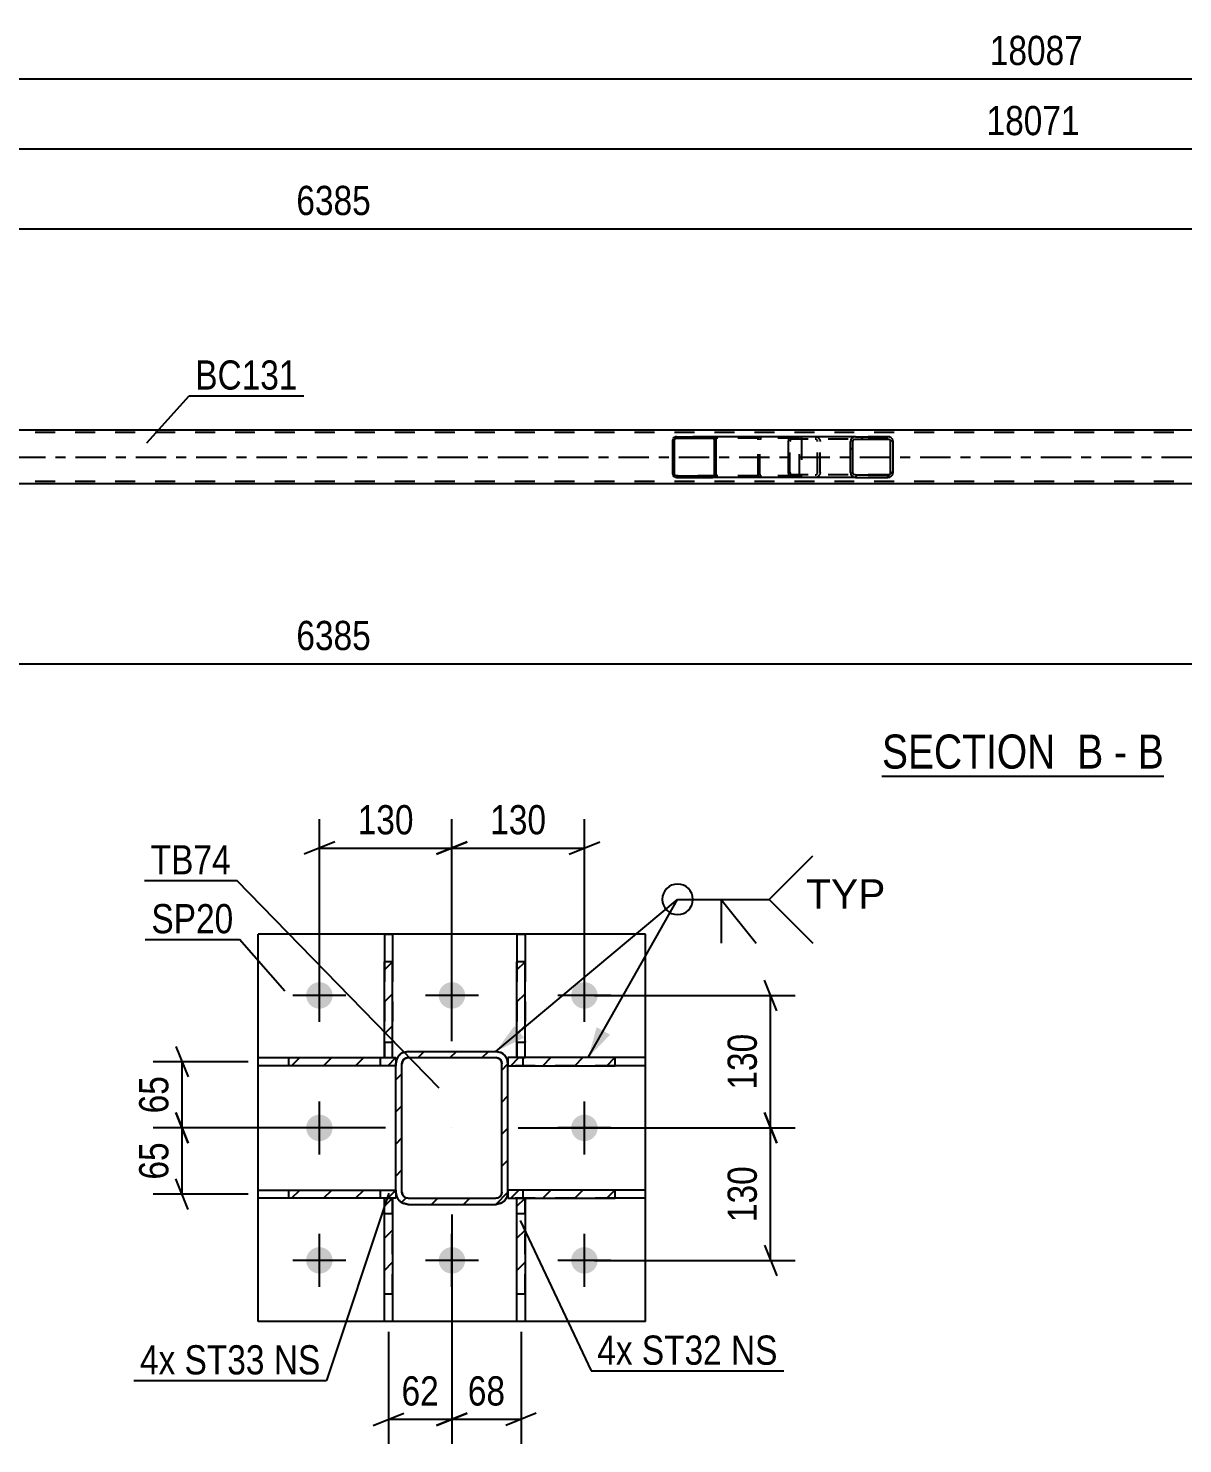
# Model space of a CAD drawing. Header units: millimetres. Extents: x 0 to 841, y 0 to 594.
# Drawn here: x 337 to 450.2, y 144.3 to 283.2 of the extents above; entities that cross this region are included whole.
import ezdxf

# ---------------------------------------------------------------- set-up
doc = ezdxf.new("R2010")
doc.units = ezdxf.units.MM
doc.linetypes.add('DXK_LINE_DOT2', pattern=[3.9198, 1.9599, -1.9599])
doc.linetypes.add('DXK_LINE_DOT3', pattern=[5.9187, 2.979, -0.9799, 0.9799, -0.9799])
doc.styles.add('Arial', font='ARIAL.TTF', dxfattribs={"height": 0.2})
doc.styles.add('Arial Narrow', font='ARIALN.TTF', dxfattribs={"height": 0.2})

# ---------------------------------------------------------------- blocks, each defined once
blk = doc.blocks.new('Unknown-814735583-12 - 2738')
at = {"color": 6, "linetype": 'Continuous'}
blk.add_line((420.7, 209.76), (448.35, 209.76), dxfattribs=at)
at = {"color": 0, "linetype": 'Continuous'}
for points in [[(438.81, 210.51), (438.81, 214.01), (420.7, 214.01), (420.7, 210.51)], [(442.42, 210.51), (442.42, 214.01), (439.86, 214.01), (439.86, 210.51)], [(444.74, 210.51), (444.74, 214.01), (443.47, 214.01), (443.47, 210.51)], [(448.35, 210.51), (448.35, 214.01), (445.79, 214.01), (445.79, 210.51)]]:
    blk.add_wipeout(points, dxfattribs=at)
at = {"color": 7, "linetype": 'Continuous', "style": 'Arial Narrow'}
for s, p in [('SECTION ', (420.7, 210.51)), ('B', (439.86, 210.51)), ('B', (445.79, 210.51)), ('-', (443.47, 210.51))]:
    blk.add_text(s, height=3.34, dxfattribs=at).set_placement(p)
blk = doc.blocks.new('Part-814735583-2828 - 2738')
at = {"linetype": 'Continuous'}
h = blk.add_hatch(dxfattribs=at)
h.set_pattern_fill('', scale=0.7, style=0, pattern_type=0)
h.set_pattern_definition([(45, (404.4181, 242.885), (-1.57154, 1.57154), [])])
h.paths.add_polyline_path([(404.44, 242.76), (404.42, 242.88), (404.34, 242.99), (404.23, 243.06), (404.1, 243.08), (400.53, 243.08), (400.4, 243.06), (400.29, 242.99), (400.21, 242.88), (400.19, 242.76), (400.19, 239.4), (400.21, 239.28), (400.29, 239.18), (400.4, 239.11), (400.53, 239.08), (404.1, 239.08), (404.23, 239.11), (404.34, 239.18), (404.42, 239.28), (404.44, 239.4)])
h.paths.add_polyline_path([(404.26, 239.34), (404.22, 239.29), (404.17, 239.25), (404.1, 239.24), (400.53, 239.24), (400.46, 239.25), (400.41, 239.29), (400.37, 239.34), (400.36, 239.4), (400.36, 242.76), (400.37, 242.82), (400.41, 242.88), (400.46, 242.91), (400.53, 242.92), (404.1, 242.92), (404.17, 242.91), (404.22, 242.88), (404.26, 242.82), (404.27, 242.76), (404.27, 239.4)])
at = {"color": 2, "linetype": 'Continuous'}
for p, q in [((400.53, 243.08), (400.4, 243.06)), ((400.53, 243.08), (404.1, 243.08)), ((411.8, 243.08), (404.1, 243.08)), ((404.23, 243.06), (404.1, 243.08)), ((400.21, 242.88), (400.19, 242.76)), ((400.19, 239.4), (400.19, 242.76)), ((400.36, 242.76), (400.37, 242.82)), ((400.36, 239.4), (400.36, 242.76)), ((400.37, 242.82), (400.41, 242.88)), ((400.41, 242.88), (400.46, 242.91)), ((400.46, 242.91), (400.53, 242.92)), ((400.53, 242.92), (404.1, 242.92)), ((404.1, 242.92), (404.17, 242.91)), ((404.17, 242.91), (404.22, 242.88)), ((404.22, 242.88), (404.26, 242.82)), ((404.26, 242.82), (404.27, 242.76)), ((404.27, 239.4), (404.27, 242.76)), ((404.44, 242.76), (404.42, 242.88)), ((404.44, 239.4), (404.44, 242.76)), ((400.19, 239.4), (400.21, 239.28)), ((400.37, 239.34), (400.36, 239.4)), ((400.41, 239.29), (400.37, 239.34)), ((400.4, 239.11), (400.53, 239.08)), ((400.46, 239.25), (400.41, 239.29)), ((400.53, 239.24), (400.46, 239.25)), ((400.53, 239.24), (404.1, 239.24)), ((400.53, 239.08), (404.1, 239.08)), ((404.17, 239.25), (404.1, 239.24)), ((404.1, 239.08), (404.23, 239.11)), ((411.8, 239.08), (404.1, 239.08)), ((404.22, 239.29), (404.17, 239.25)), ((404.26, 239.34), (404.22, 239.29)), ((404.27, 239.4), (404.26, 239.34)), ((404.42, 239.28), (404.44, 239.4))]:
    blk.add_line(p, q, dxfattribs=at)
at = {"color": 7, "linetype": 'DXK_LINE_DOT2'}
for p, q in [((404.1, 243.08), (400.53, 243.08)), ((408.75, 243.06), (408.88, 243.08)), ((412.45, 243.08), (411.8, 243.08)), ((412.45, 243.08), (412.58, 243.06)), ((412.45, 242.92), (400.53, 242.92)), ((408.54, 242.76), (408.56, 242.88)), ((408.54, 239.4), (408.54, 242.76)), ((408.72, 242.82), (408.71, 242.76)), ((408.71, 239.4), (408.71, 242.76)), ((408.76, 242.88), (408.72, 242.82)), ((408.76, 242.88), (408.77, 242.88)), ((408.77, 242.88), (408.81, 242.91)), ((408.81, 242.91), (408.88, 242.92)), ((412.52, 242.91), (412.45, 242.92)), ((412.57, 242.88), (412.52, 242.91)), ((412.61, 242.82), (412.57, 242.88)), ((412.62, 242.76), (412.61, 242.82)), ((412.62, 239.4), (412.62, 242.76)), ((412.77, 242.88), (412.79, 242.79)), ((412.79, 242.79), (412.79, 242.76)), ((412.79, 242.76), (412.79, 239.4)), ((412.45, 239.24), (400.53, 239.24)), ((404.1, 239.08), (400.53, 239.08)), ((408.56, 239.28), (408.54, 239.4)), ((408.71, 239.4), (408.72, 239.34)), ((408.72, 239.34), (408.76, 239.29)), ((408.88, 239.08), (408.75, 239.11)), ((408.76, 239.29), (408.81, 239.25)), ((408.81, 239.25), (408.88, 239.24)), ((412.45, 239.08), (411.8, 239.08)), ((412.45, 239.24), (412.52, 239.25)), ((412.58, 239.11), (412.45, 239.08)), ((412.52, 239.25), (412.57, 239.29)), ((412.57, 239.29), (412.61, 239.34)), ((412.61, 239.34), (412.62, 239.4)), ((412.79, 239.38), (412.77, 239.28)), ((412.79, 239.4), (412.79, 239.38))]:
    blk.add_line(p, q, dxfattribs=at)
at = {"color": 2, "linetype": 'Continuous'}
for centre, start, end in [((400.51, 242.75), 110.7583, 155.68), ((404.12, 242.75), 24.32, 69.2417), ((400.51, 239.42), 204.32, 249.2417), ((404.12, 239.42), 290.7583, 335.68)]:
    blk.add_arc(centre, 0.331, start, end, dxfattribs=at)
at = {"color": 7, "linetype": 'DXK_LINE_DOT2'}
for centre, start, end in [((408.86, 242.75), 110.7583, 155.68), ((408.86, 239.42), 204.32, 249.2417), ((412.47, 239.42), 290.7583, 335.68)]:
    blk.add_arc(centre, 0.331, start, end, dxfattribs=at)
blk = doc.blocks.new('Part-814735583-2967 - 2738')
at = {"color": 7, "linetype": 'DXK_LINE_DOT2'}
for p, q in [((762.93, 243.48), (98.59, 243.48)), ((762.93, 238.68), (98.59, 238.68))]:
    blk.add_line(p, q, dxfattribs=at)
at = {"color": 2, "linetype": 'Continuous'}
for p, q in [((493.81, 243.72), (244.41, 243.72)), ((493.81, 238.44), (244.41, 238.44))]:
    blk.add_line(p, q, dxfattribs=at)
at = {"color": 7, "linetype": 'DXK_LINE_DOT3'}
blk.add_line((98.92, 241.08), (762.93, 241.08), dxfattribs=at)
blk = doc.blocks.new('Part-814735583-2968 - 2738')
at = {"linetype": 'Continuous'}
h = blk.add_hatch(dxfattribs=at)
h.set_pattern_fill('', scale=0.7, style=0, pattern_type=0)
h.set_pattern_definition([(45, (421.7502, 242.7862), (-1.57154, 1.57154), [])])
h.paths.add_polyline_path([(421.79, 242.6), (421.75, 242.79), (421.64, 242.94), (421.48, 243.05), (421.29, 243.08), (418.1, 243.08), (417.91, 243.05), (417.75, 242.94), (417.64, 242.79), (417.6, 242.6), (417.6, 239.56), (417.64, 239.38), (417.75, 239.22), (417.91, 239.12), (418.1, 239.08), (421.29, 239.08), (421.48, 239.12), (421.64, 239.22), (421.75, 239.38), (421.79, 239.56)])
h.paths.add_polyline_path([(421.52, 239.47), (421.46, 239.39), (421.38, 239.34), (421.29, 239.32), (418.1, 239.32), (418.01, 239.34), (417.92, 239.39), (417.87, 239.47), (417.85, 239.56), (417.85, 242.6), (417.87, 242.69), (417.92, 242.77), (418.01, 242.82), (418.1, 242.84), (421.29, 242.84), (421.38, 242.82), (421.46, 242.77), (421.52, 242.69), (421.54, 242.6), (421.54, 239.56)])
at = {"color": 2, "linetype": 'Continuous'}
for p, q in [((411.7, 243.05), (411.8, 243.08)), ((418.1, 243.08), (411.8, 243.08)), ((418.1, 243.08), (417.91, 243.05)), ((418.1, 243.08), (421.29, 243.08)), ((421.48, 243.05), (421.29, 243.08)), ((411.53, 242.6), (411.55, 242.79)), ((411.53, 239.56), (411.53, 242.6)), ((411.55, 242.79), (411.61, 242.94)), ((411.61, 242.94), (411.7, 243.05)), ((417.64, 242.79), (417.6, 242.6)), ((417.6, 239.56), (417.6, 242.6)), ((417.85, 242.6), (417.87, 242.69)), ((417.85, 239.56), (417.85, 242.6)), ((417.87, 242.69), (417.92, 242.77)), ((417.92, 242.77), (418.01, 242.82)), ((418.01, 242.82), (418.1, 242.84)), ((418.1, 242.84), (421.29, 242.84)), ((421.29, 242.84), (421.38, 242.82)), ((421.38, 242.82), (421.46, 242.77)), ((421.46, 242.77), (421.52, 242.69)), ((421.52, 242.69), (421.54, 242.6)), ((421.54, 239.56), (421.54, 242.6)), ((421.79, 242.6), (421.75, 242.79)), ((421.79, 239.56), (421.79, 242.6)), ((411.55, 239.38), (411.53, 239.56)), ((411.61, 239.22), (411.55, 239.38)), ((411.7, 239.12), (411.61, 239.22)), ((411.8, 239.08), (411.7, 239.12)), ((418.1, 239.08), (411.8, 239.08)), ((417.6, 239.56), (417.64, 239.38)), ((417.87, 239.47), (417.85, 239.56)), ((417.92, 239.39), (417.87, 239.47)), ((417.91, 239.12), (418.1, 239.08)), ((418.01, 239.34), (417.92, 239.39)), ((418.1, 239.32), (418.01, 239.34)), ((418.1, 239.32), (421.29, 239.32)), ((418.1, 239.08), (421.29, 239.08)), ((421.38, 239.34), (421.29, 239.32)), ((421.29, 239.08), (421.48, 239.12)), ((421.46, 239.39), (421.38, 239.34)), ((421.52, 239.47), (421.46, 239.39)), ((421.54, 239.56), (421.52, 239.47)), ((421.75, 239.38), (421.79, 239.56))]:
    blk.add_line(p, q, dxfattribs=at)
at = {"color": 7, "linetype": 'DXK_LINE_DOT2'}
for p, q in [((412.79, 242.84), (412.79, 243.08)), ((414.14, 243.08), (414.33, 243.05)), ((421.29, 243.08), (418.1, 243.08)), ((411.68, 242.69), (411.67, 242.6)), ((411.67, 239.56), (411.67, 242.6)), ((411.71, 242.77), (411.68, 242.69)), ((411.75, 242.82), (411.71, 242.77)), ((411.8, 242.84), (411.75, 242.82)), ((421.29, 242.84), (411.8, 242.84)), ((414.23, 242.82), (414.14, 242.84)), ((414.31, 242.77), (414.23, 242.82)), ((414.37, 242.69), (414.31, 242.77)), ((414.39, 242.6), (414.37, 242.69)), ((414.39, 239.56), (414.39, 242.6)), ((414.6, 242.79), (414.64, 242.6)), ((414.64, 239.56), (414.64, 242.6)), ((411.67, 239.56), (411.68, 239.47)), ((411.68, 239.47), (411.71, 239.39)), ((411.71, 239.39), (411.75, 239.34)), ((411.75, 239.34), (411.8, 239.32)), ((421.29, 239.32), (411.8, 239.32)), ((412.79, 239.08), (412.79, 239.32)), ((414.14, 239.32), (414.23, 239.34)), ((414.33, 239.12), (414.14, 239.08)), ((414.23, 239.34), (414.31, 239.39)), ((414.31, 239.39), (414.37, 239.47)), ((414.37, 239.47), (414.39, 239.56)), ((414.64, 239.56), (414.6, 239.38)), ((421.29, 239.08), (418.1, 239.08))]:
    blk.add_line(p, q, dxfattribs=at)
for centre, start, end in [((414.15, 242.59), 23.8494, 68.8059), ((414.15, 239.58), 291.1941, 336.1506)]:
    blk.add_arc(centre, 0.492, start, end, dxfattribs=at)
at = {"color": 2, "linetype": 'Continuous'}
for centre, start, end in [((418.09, 242.59), 111.1941, 156.1506), ((421.3, 242.59), 23.8494, 68.8059), ((418.09, 239.58), 203.8494, 248.8059), ((421.3, 239.58), 291.1941, 336.1506)]:
    blk.add_arc(centre, 0.492, start, end, dxfattribs=at)
blk = doc.blocks.new('Part-814735583-6031 - 6020')
at = {"linetype": 'Continuous'}
h = blk.add_hatch(dxfattribs=at)
h.set_pattern_fill('', scale=0.7, style=0, pattern_type=0)
h.set_pattern_definition([(45, (373.0095, 169.1524), (-1.57154, 1.57154), [])])
h.paths.add_polyline_path([(373.01, 168.35), (373.01, 169.15), (362.51, 169.15), (362.51, 168.35)])
at = {"color": 2, "linetype": 'Continuous'}
for p, q in [((359.51, 168.35), (359.51, 169.15)), ((359.51, 169.15), (362.51, 169.15)), ((362.51, 168.35), (359.51, 168.35)), ((362.51, 169.15), (373.01, 169.15)), ((362.51, 168.35), (362.51, 169.15)), ((373.01, 168.35), (362.51, 168.35)), ((373.01, 169.15), (373.01, 168.35))]:
    blk.add_line(p, q, dxfattribs=at)
at = {"color": 7, "linetype": 'DXK_LINE_DOT2'}
for p, q in [((362.51, 169.15), (373.01, 169.15)), ((373.01, 168.35), (362.51, 168.35)), ((371.51, 168.35), (371.51, 169.15)), ((373.01, 169.15), (373.01, 168.35))]:
    blk.add_line(p, q, dxfattribs=at)
blk = doc.blocks.new('Bolt-814735583-6129 - 6020')
at = {"linetype": 'Continuous'}
for points in [[(364.21, 188.25, -1), (366.81, 188.25, -1)], [(377.21, 188.25, -1), (379.81, 188.25, -1)], [(390.21, 188.25, -1), (392.81, 188.25, -1)], [(364.21, 175.25, -1), (366.81, 175.25, -1)], [(390.21, 175.25, -1), (392.81, 175.25, -1)], [(364.21, 162.25, -1), (366.81, 162.25, -1)], [(377.21, 162.25, -1), (379.81, 162.25, -1)], [(390.21, 162.25, -1), (392.81, 162.25, -1)]]:
    blk.add_hatch(color=1, dxfattribs=at).paths.add_polyline_path(points)
at = {"color": 1, "linetype": 'Continuous'}
for p, q in [((365.51, 185.65), (365.51, 190.85)), ((378.51, 185.65), (378.51, 190.85)), ((391.51, 185.65), (391.51, 190.85)), ((368.11, 188.25), (362.91, 188.25)), ((381.11, 188.25), (375.91, 188.25)), ((394.11, 188.25), (388.91, 188.25)), ((365.51, 172.65), (365.51, 177.85)), ((391.51, 172.65), (391.51, 177.85)), ((368.11, 175.25), (362.91, 175.25)), ((394.11, 175.25), (388.91, 175.25)), ((365.51, 159.65), (365.51, 164.85)), ((378.51, 159.65), (378.51, 164.85)), ((391.51, 159.65), (391.51, 164.85)), ((368.11, 162.25), (362.91, 162.25)), ((381.11, 162.25), (375.91, 162.25)), ((394.11, 162.25), (388.91, 162.25))]:
    blk.add_line(p, q, dxfattribs=at)
blk = doc.blocks.new('Part-814735583-6073 - 6020')
at = {"linetype": 'Continuous'}
h = blk.add_hatch(dxfattribs=at)
h.set_pattern_fill('', scale=0.7, style=0, pattern_type=0)
h.set_pattern_definition([(45, (373.0095, 182.1524), (-1.57154, 1.57154), [])])
h.paths.add_polyline_path([(373.01, 181.35), (373.01, 182.15), (362.51, 182.15), (362.51, 181.35)])
at = {"color": 2, "linetype": 'Continuous'}
for p, q in [((359.51, 181.35), (359.51, 182.15)), ((359.51, 182.15), (362.51, 182.15)), ((362.51, 182.15), (373.01, 182.15)), ((362.51, 181.35), (362.51, 182.15)), ((373.01, 182.15), (373.01, 181.35)), ((362.51, 181.35), (359.51, 181.35)), ((373.01, 181.35), (362.51, 181.35))]:
    blk.add_line(p, q, dxfattribs=at)
at = {"color": 7, "linetype": 'DXK_LINE_DOT2'}
for p, q in [((362.51, 182.15), (373.01, 182.15)), ((371.51, 181.35), (371.51, 182.15)), ((373.01, 182.15), (373.01, 181.35)), ((373.01, 181.35), (362.51, 181.35))]:
    blk.add_line(p, q, dxfattribs=at)
blk = doc.blocks.new('Part-814735583-6078 - 6020')
at = {"linetype": 'Continuous'}
h = blk.add_hatch(dxfattribs=at)
h.set_pattern_fill('', scale=0.7, style=0, pattern_type=0)
h.set_pattern_definition([(45, (372.6947, 168.3626), (-1.57154, 1.57154), [])])
h.paths.add_polyline_path([(372.69, 158.95), (372.69, 168.36), (371.89, 168.36), (371.89, 158.95)])
at = {"color": 7, "linetype": 'DXK_LINE_DOT2'}
for p, q in [((371.89, 166.86), (371.89, 168.36)), ((371.89, 168.36), (372.69, 168.36)), ((372.69, 158.95), (372.69, 168.36)), ((371.89, 166.86), (372.69, 166.86)), ((371.89, 158.95), (371.89, 166.86))]:
    blk.add_line(p, q, dxfattribs=at)
at = {"color": 2, "linetype": 'Continuous'}
for p, q in [((371.89, 158.95), (371.89, 168.36)), ((371.89, 168.36), (372.69, 168.36)), ((372.69, 168.36), (372.69, 158.95)), ((371.89, 156.25), (371.89, 158.95)), ((372.69, 158.95), (371.89, 158.95)), ((372.69, 158.95), (372.69, 156.25)), ((372.69, 156.25), (371.89, 156.25))]:
    blk.add_line(p, q, dxfattribs=at)
blk = doc.blocks.new('Part-814735583-6083 - 6020')
at = {"linetype": 'Continuous'}
h = blk.add_hatch(dxfattribs=at)
h.set_pattern_fill('', scale=0.7, style=0, pattern_type=0)
h.set_pattern_definition([(45, (385.694, 168.3626), (-1.57154, 1.57154), [])])
h.paths.add_polyline_path([(385.69, 158.95), (385.69, 168.36), (384.89, 168.36), (384.89, 158.95)])
at = {"color": 7, "linetype": 'DXK_LINE_DOT2'}
for p, q in [((384.89, 166.86), (384.89, 168.36)), ((384.89, 168.36), (385.69, 168.36)), ((385.69, 158.95), (385.69, 168.36)), ((384.89, 166.86), (385.69, 166.86)), ((384.89, 158.95), (384.89, 166.86))]:
    blk.add_line(p, q, dxfattribs=at)
at = {"color": 2, "linetype": 'Continuous'}
for p, q in [((384.89, 158.95), (384.89, 168.36)), ((384.89, 168.36), (385.69, 168.36)), ((385.69, 168.36), (385.69, 158.95)), ((384.89, 156.25), (384.89, 158.95)), ((385.69, 158.95), (384.89, 158.95)), ((385.69, 158.95), (385.69, 156.25)), ((385.69, 156.25), (384.89, 156.25))]:
    blk.add_line(p, q, dxfattribs=at)
blk = doc.blocks.new('Part-814735583-6088 - 6020')
at = {"linetype": 'Continuous'}
h = blk.add_hatch(dxfattribs=at)
h.set_pattern_fill('', scale=0.7, style=0, pattern_type=0)
h.set_pattern_definition([(45, (372.6942, 191.5648), (-1.57154, 1.57154), [])])
h.paths.add_polyline_path([(372.69, 182.16), (372.69, 191.56), (371.89, 191.56), (371.89, 182.16)])
at = {"color": 2, "linetype": 'Continuous'}
for p, q in [((371.89, 194.25), (371.89, 191.56)), ((371.89, 194.25), (372.69, 194.25)), ((372.69, 194.25), (372.69, 191.56)), ((371.89, 182.16), (371.89, 191.56)), ((372.69, 191.56), (371.89, 191.56)), ((372.69, 182.16), (372.69, 191.56)), ((371.89, 182.16), (372.69, 182.16))]:
    blk.add_line(p, q, dxfattribs=at)
at = {"color": 7, "linetype": 'DXK_LINE_DOT2'}
for p, q in [((371.89, 191.56), (371.89, 182.16)), ((372.69, 191.56), (372.69, 183.66)), ((371.89, 183.66), (372.69, 183.66)), ((372.69, 182.16), (372.69, 183.66)), ((371.89, 182.16), (372.69, 182.16))]:
    blk.add_line(p, q, dxfattribs=at)
blk = doc.blocks.new('Part-814735583-6093 - 6020')
at = {"linetype": 'Continuous'}
h = blk.add_hatch(dxfattribs=at)
h.set_pattern_fill('', scale=0.7, style=0, pattern_type=0)
h.set_pattern_definition([(45, (385.6936, 191.5648), (-1.57154, 1.57154), [])])
h.paths.add_polyline_path([(385.69, 182.16), (385.69, 191.56), (384.89, 191.56), (384.89, 182.16)])
at = {"color": 2, "linetype": 'Continuous'}
for p, q in [((384.89, 194.25), (384.89, 191.56)), ((384.89, 194.25), (385.69, 194.25)), ((385.69, 194.25), (385.69, 191.56)), ((384.89, 182.16), (384.89, 191.56)), ((385.69, 191.56), (384.89, 191.56)), ((385.69, 182.16), (385.69, 191.56)), ((384.89, 182.16), (385.69, 182.16))]:
    blk.add_line(p, q, dxfattribs=at)
at = {"color": 7, "linetype": 'DXK_LINE_DOT2'}
for p, q in [((384.89, 191.56), (384.89, 182.16)), ((385.69, 191.56), (385.69, 183.66)), ((384.89, 183.66), (385.69, 183.66)), ((385.69, 182.16), (385.69, 183.66)), ((384.89, 182.16), (385.69, 182.16))]:
    blk.add_line(p, q, dxfattribs=at)
blk = doc.blocks.new('Part-814735583-6176 - 6020')
at = {"color": 2, "linetype": 'Continuous'}
for p, q in [((359.51, 156.25), (359.51, 194.25)), ((397.51, 194.25), (359.51, 194.25)), ((397.51, 156.25), (397.51, 194.25)), ((397.51, 156.25), (359.51, 156.25))]:
    blk.add_line(p, q, dxfattribs=at)
blk = doc.blocks.new('Part-814735583-6182 - 6020')
at = {"linetype": 'Continuous'}
h = blk.add_hatch(dxfattribs=at)
h.set_pattern_fill('', scale=0.7, style=0, pattern_type=0)
h.set_pattern_definition([(45, (394.508, 169.1527), (-1.57154, 1.57154), [])])
h.paths.add_polyline_path([(394.51, 168.35), (394.51, 169.15), (384.01, 169.15), (384.01, 168.35)])
at = {"color": 7, "linetype": 'DXK_LINE_DOT2'}
for p, q in [((394.51, 169.15), (384.01, 169.15)), ((384.01, 169.15), (384.01, 168.35)), ((394.51, 168.35), (384.01, 168.35)), ((385.51, 168.35), (385.51, 169.15))]:
    blk.add_line(p, q, dxfattribs=at)
at = {"color": 2, "linetype": 'Continuous'}
for p, q in [((394.51, 169.15), (384.01, 169.15)), ((384.01, 169.15), (384.01, 168.35)), ((384.01, 168.35), (394.51, 168.35)), ((397.51, 169.15), (394.51, 169.15)), ((394.51, 168.35), (394.51, 169.15)), ((397.51, 168.35), (394.51, 168.35)), ((397.51, 168.35), (397.51, 169.15))]:
    blk.add_line(p, q, dxfattribs=at)
blk = doc.blocks.new('Part-814735583-6187 - 6020')
at = {"linetype": 'Continuous'}
h = blk.add_hatch(dxfattribs=at)
h.set_pattern_fill('', scale=0.7, style=0, pattern_type=0)
h.set_pattern_definition([(45, (394.508, 182.1527), (-1.57154, 1.57154), [])])
h.paths.add_polyline_path([(394.51, 181.35), (394.51, 182.15), (384.01, 182.15), (384.01, 181.35)])
at = {"color": 7, "linetype": 'DXK_LINE_DOT2'}
for p, q in [((394.51, 182.15), (384.01, 182.15)), ((384.01, 182.15), (384.01, 181.35)), ((385.51, 181.35), (385.51, 182.15)), ((394.51, 181.35), (384.01, 181.35))]:
    blk.add_line(p, q, dxfattribs=at)
at = {"color": 2, "linetype": 'Continuous'}
for p, q in [((394.51, 182.15), (384.01, 182.15)), ((384.01, 182.15), (384.01, 181.35)), ((397.51, 182.15), (394.51, 182.15)), ((394.51, 181.35), (394.51, 182.15)), ((397.51, 181.35), (397.51, 182.15)), ((384.01, 181.35), (394.51, 181.35)), ((397.51, 181.35), (394.51, 181.35))]:
    blk.add_line(p, q, dxfattribs=at)
blk = doc.blocks.new('Part-814735583-6200 - 6020')
at = {"linetype": 'Continuous'}
h = blk.add_hatch(dxfattribs=at)
h.set_pattern_fill('', scale=0.7, style=0, pattern_type=0)
h.set_pattern_definition([(45, (384.0096, 168.954), (-1.57154, 1.57154), [])])
h.paths.add_polyline_path([(383.92, 168.49), (384.01, 168.95), (384.01, 181.55), (383.92, 182.01), (383.66, 182.4), (383.27, 182.66), (382.81, 182.75), (374.21, 182.75), (373.75, 182.66), (373.36, 182.4), (373.1, 182.01), (373.01, 181.55), (373.01, 168.95), (373.1, 168.49), (373.36, 168.11), (373.75, 167.85), (374.21, 167.75), (382.81, 167.75), (383.27, 167.85), (383.66, 168.11)])
h.paths.add_polyline_path([(383.04, 168.4), (382.81, 168.35), (374.21, 168.35), (373.98, 168.4), (373.79, 168.53), (373.66, 168.72), (373.61, 168.95), (373.61, 181.55), (373.66, 181.78), (373.79, 181.98), (373.98, 182.11), (374.21, 182.15), (382.81, 182.15), (383.04, 182.11), (383.23, 181.98), (383.36, 181.78), (383.41, 181.55), (383.41, 168.95), (383.36, 168.72), (383.23, 168.53)])
at = {"color": 7, "linetype": 'DXK_LINE_DOT2'}
for p, q in [((373.01, 181.55), (373.1, 182.01)), ((373.79, 181.98), (373.66, 181.78)), ((373.75, 182.66), (374.21, 182.75)), ((373.98, 182.11), (373.79, 181.98)), ((374.21, 182.15), (373.98, 182.11)), ((374.21, 182.75), (382.81, 182.75)), ((374.21, 182.15), (382.81, 182.15)), ((382.81, 182.75), (383.27, 182.66)), ((383.04, 182.11), (382.81, 182.15)), ((383.23, 181.98), (383.04, 182.11)), ((383.36, 181.78), (383.23, 181.98)), ((383.92, 182.01), (384.01, 181.55)), ((373.01, 168.95), (373.01, 181.55)), ((373.66, 181.78), (373.61, 181.55)), ((373.61, 168.95), (373.61, 181.55)), ((383.41, 181.55), (383.36, 181.78)), ((383.41, 168.95), (383.41, 181.55)), ((384.01, 168.95), (384.01, 181.55)), ((373.1, 168.49), (373.01, 168.95)), ((373.61, 168.95), (373.66, 168.72)), ((373.66, 168.72), (373.79, 168.53)), ((373.79, 168.53), (373.98, 168.4)), ((373.98, 168.4), (374.21, 168.35)), ((374.21, 168.35), (382.81, 168.35)), ((382.81, 168.35), (383.04, 168.4)), ((383.04, 168.4), (383.23, 168.53)), ((383.23, 168.53), (383.36, 168.72)), ((383.36, 168.72), (383.41, 168.95)), ((384.01, 168.95), (383.92, 168.49)), ((374.21, 167.75), (373.75, 167.85)), ((374.21, 167.75), (382.81, 167.75)), ((383.27, 167.85), (382.81, 167.75))]:
    blk.add_line(p, q, dxfattribs=at)
at = {"color": 2, "linetype": 'Continuous'}
for p, q in [((373.1, 182.01), (373.01, 181.55)), ((373.66, 181.78), (373.79, 181.98)), ((374.21, 182.75), (373.75, 182.66)), ((373.79, 181.98), (373.98, 182.11)), ((373.98, 182.11), (374.21, 182.15)), ((374.21, 182.75), (382.81, 182.75)), ((374.21, 182.15), (382.81, 182.15)), ((383.27, 182.66), (382.81, 182.75)), ((382.81, 182.15), (383.04, 182.11)), ((383.04, 182.11), (383.23, 181.98)), ((383.23, 181.98), (383.36, 181.78)), ((384.01, 181.55), (383.92, 182.01)), ((373.01, 168.95), (373.01, 181.55)), ((373.61, 181.55), (373.66, 181.78)), ((373.61, 168.95), (373.61, 181.55)), ((383.36, 181.78), (383.41, 181.55)), ((383.41, 168.95), (383.41, 181.55)), ((384.01, 168.95), (384.01, 181.55)), ((373.01, 168.95), (373.1, 168.49)), ((373.66, 168.72), (373.61, 168.95)), ((373.79, 168.53), (373.66, 168.72)), ((373.98, 168.4), (373.79, 168.53)), ((374.21, 168.35), (373.98, 168.4)), ((374.21, 168.35), (382.81, 168.35)), ((383.04, 168.4), (382.81, 168.35)), ((383.23, 168.53), (383.04, 168.4)), ((383.36, 168.72), (383.23, 168.53)), ((383.41, 168.95), (383.36, 168.72)), ((383.92, 168.49), (384.01, 168.95)), ((373.75, 167.85), (374.21, 167.75)), ((374.21, 167.75), (382.81, 167.75)), ((382.81, 167.75), (383.27, 167.85))]:
    blk.add_line(p, q, dxfattribs=at)
at = {"color": 7, "linetype": 'DXK_LINE_DOT3'}
blk.add_line((378.51, 175.25), (378.51, 175.25), dxfattribs=at)
at = {"color": 7, "linetype": 'DXK_LINE_DOT2'}
for centre, start, end in [((374.21, 181.55), 112.5, 157.5), ((382.81, 181.55), 22.5, 67.5), ((374.21, 168.95), 202.5, 247.5), ((382.81, 168.95), 292.5, 337.5)]:
    blk.add_arc(centre, 1.2, start, end, dxfattribs=at)
at = {"color": 2, "linetype": 'Continuous'}
for centre, start, end in [((374.21, 181.55), 112.5, 157.5), ((382.81, 181.55), 22.5, 67.5), ((374.21, 168.95), 202.5, 247.5), ((382.81, 168.95), 292.5, 337.5)]:
    blk.add_arc(centre, 1.2, start, end, dxfattribs=at)
blk = doc.blocks.new('StraightDimension-814735583-10768 - 2738')
at = {"color": 7, "linetype": 'Continuous'}
blk.add_line((239.21, 220.79), (494.61, 220.79), dxfattribs=at)
at = {"color": 0}
blk.add_wipeout([(371.17, 221.54), (371.17, 225.74), (362.65, 225.74), (362.65, 221.54)], dxfattribs=at)
at = {"color": 3, "style": 'Arial Narrow'}
blk.add_text('6385', height=2.863, dxfattribs=at).set_placement((363.25, 222.14))
blk = doc.blocks.new('StraightDimension-814735583-3152 - 2738')
at = {"color": 7, "linetype": 'Continuous'}
blk.add_line((97.92, 278.2), (773.79, 278.2), dxfattribs=at)
at = {"color": 0}
blk.add_wipeout([(441.02, 278.95), (441.02, 283.15), (430.68, 283.15), (430.68, 278.95)], dxfattribs=at)
at = {"color": 3, "style": 'Arial Narrow'}
blk.add_text('18087', height=2.863, dxfattribs=at).set_placement((431.28, 279.55))
blk = doc.blocks.new('StraightDimension-814735583-7458 - 2738')
at = {"color": 7, "linetype": 'Continuous'}
blk.add_line((97.92, 271.32), (773.15, 271.32), dxfattribs=at)
at = {"color": 0}
blk.add_wipeout([(440.7, 272.07), (440.7, 276.27), (430.36, 276.27), (430.36, 272.07)], dxfattribs=at)
at = {"color": 3, "style": 'Arial Narrow'}
blk.add_text('18071', height=2.863, dxfattribs=at).set_placement((430.96, 272.67))
blk = doc.blocks.new('StraightDimension-814735583-10690 - 2738')
at = {"color": 7, "linetype": 'Continuous'}
blk.add_line((239.21, 263.48), (494.61, 263.48), dxfattribs=at)
at = {"color": 0}
blk.add_wipeout([(371.17, 264.23), (371.17, 268.43), (362.65, 268.43), (362.65, 264.23)], dxfattribs=at)
at = {"color": 3, "style": 'Arial Narrow'}
blk.add_text('6385', height=2.863, dxfattribs=at).set_placement((363.25, 264.83))
blk = doc.blocks.new('StraightDimension-814735583-6271 - 6020')
at = {"color": 7, "linetype": 'Continuous'}
for p, q in [((378.51, 166.75), (378.51, 144.26)), ((385.29, 155.25), (385.29, 144.26)), ((377.01, 146.06), (380.01, 147.26)), ((386.79, 147.26), (383.79, 146.06)), ((378.51, 146.66), (385.29, 146.66))]:
    blk.add_line(p, q, dxfattribs=at)
at = {"color": 0}
blk.add_wipeout([(384.33, 147.41), (384.33, 151.61), (379.47, 151.61), (379.47, 147.41)], dxfattribs=at)
at = {"color": 3, "style": 'Arial Narrow'}
blk.add_text('68', height=2.863, dxfattribs=at).set_placement((380.07, 148.01))
blk = doc.blocks.new('StraightDimension-814735583-6218 - 6020')
at = {"color": 7, "linetype": 'Continuous'}
for p, q in [((365.51, 189.25), (365.51, 205.56)), ((378.51, 183.75), (378.51, 205.56)), ((367.01, 203.31), (364.01, 202.11)), ((377.01, 202.11), (380.01, 203.31)), ((365.51, 202.71), (378.51, 202.71))]:
    blk.add_line(p, q, dxfattribs=at)
at = {"color": 0}
blk.add_wipeout([(375.35, 203.46), (375.35, 207.66), (368.67, 207.66), (368.67, 203.46)], dxfattribs=at)
at = {"color": 3, "style": 'Arial Narrow'}
blk.add_text('130', height=2.863, dxfattribs=at).set_placement((369.27, 204.06))
blk = doc.blocks.new('StraightDimension-814735583-6280 - 6020')
at = {"color": 7, "linetype": 'Continuous'}
for p, q in [((378.51, 166.75), (378.51, 144.26)), ((372.29, 155.25), (372.29, 144.26)), ((370.79, 146.06), (373.79, 147.26)), ((380.01, 147.26), (377.01, 146.06)), ((372.29, 146.66), (378.51, 146.66))]:
    blk.add_line(p, q, dxfattribs=at)
at = {"color": 0}
blk.add_wipeout([(377.83, 147.41), (377.83, 151.61), (372.97, 151.61), (372.97, 147.41)], dxfattribs=at)
at = {"color": 3, "style": 'Arial Narrow'}
blk.add_text('62', height=2.863, dxfattribs=at).set_placement((373.57, 148.01))
blk = doc.blocks.new('StraightDimension-814735583-6260 - 6020')
at = {"color": 7, "linetype": 'Continuous'}
for p, q in [((410.37, 173.75), (409.17, 176.75)), ((385.01, 175.25), (412.17, 175.25)), ((409.77, 162.25), (409.77, 175.25)), ((409.17, 163.75), (410.37, 160.75)), ((392.51, 162.25), (412.17, 162.25))]:
    blk.add_line(p, q, dxfattribs=at)
at = {"color": 0}
blk.add_wipeout([(409.02, 172.1), (404.82, 172.1), (404.82, 165.41), (409.02, 165.41)], dxfattribs=at)
at = {"color": 3, "style": 'Arial Narrow'}
blk.add_text('130', height=2.863, rotation=90.0002, dxfattribs=at).set_placement((408.42, 166.01))
blk = doc.blocks.new('StraightDimension-814735583-6227 - 6020')
at = {"color": 7, "linetype": 'Continuous'}
for p, q in [((378.51, 183.75), (378.51, 205.56)), ((391.51, 189.25), (391.51, 205.56)), ((380.01, 203.31), (377.01, 202.11)), ((390.01, 202.11), (393.01, 203.31)), ((378.51, 202.71), (391.51, 202.71))]:
    blk.add_line(p, q, dxfattribs=at)
at = {"color": 0}
blk.add_wipeout([(388.35, 203.46), (388.35, 207.66), (381.67, 207.66), (381.67, 203.46)], dxfattribs=at)
at = {"color": 3, "style": 'Arial Narrow'}
blk.add_text('130', height=2.863, dxfattribs=at).set_placement((382.27, 204.06))
blk = doc.blocks.new('StraightDimension-814735583-6237 - 6020')
at = {"color": 7, "linetype": 'Continuous'}
for p, q in [((351.44, 176.75), (352.64, 173.75)), ((372.01, 175.25), (349.19, 175.25)), ((352.04, 168.75), (352.04, 175.25)), ((352.64, 167.25), (351.44, 170.25)), ((358.51, 168.75), (349.19, 168.75))]:
    blk.add_line(p, q, dxfattribs=at)
at = {"color": 0}
blk.add_wipeout([(351.29, 174.43), (347.09, 174.43), (347.09, 169.58), (351.29, 169.58)], dxfattribs=at)
at = {"color": 3, "style": 'Arial Narrow'}
blk.add_text('65', height=2.863, rotation=90.0002, dxfattribs=at).set_placement((350.69, 170.18))
blk = doc.blocks.new('StraightDimension-814735583-6243 - 6020')
at = {"color": 7, "linetype": 'Continuous'}
for p, q in [((351.44, 183.25), (352.64, 180.25)), ((358.51, 181.75), (349.19, 181.75)), ((352.04, 175.25), (352.04, 181.75)), ((352.64, 173.75), (351.44, 176.75)), ((372.01, 175.25), (349.19, 175.25))]:
    blk.add_line(p, q, dxfattribs=at)
at = {"color": 0}
blk.add_wipeout([(351.29, 180.93), (347.09, 180.93), (347.09, 176.08), (351.29, 176.08)], dxfattribs=at)
at = {"color": 3, "style": 'Arial Narrow'}
blk.add_text('65', height=2.863, rotation=90.0002, dxfattribs=at).set_placement((350.69, 176.68))
blk = doc.blocks.new('StraightDimension-814735583-6250 - 6020')
at = {"color": 7, "linetype": 'Continuous'}
for p, q in [((410.37, 186.75), (409.17, 189.75)), ((392.51, 188.25), (412.17, 188.25)), ((409.77, 175.25), (409.77, 188.25)), ((409.17, 176.75), (410.37, 173.75)), ((385.01, 175.25), (412.17, 175.25))]:
    blk.add_line(p, q, dxfattribs=at)
at = {"color": 0}
blk.add_wipeout([(409.02, 185.1), (404.82, 185.1), (404.82, 178.41), (409.02, 178.41)], dxfattribs=at)
at = {"color": 3, "style": 'Arial Narrow'}
blk.add_text('130', height=2.863, rotation=90.0002, dxfattribs=at).set_placement((408.42, 179.01))
blk = doc.blocks.new('Mark-814735583-2963 - 2738')
at = {"color": 0}
blk.add_wipeout([(363.38, 247.7), (363.38, 250.7), (353.33, 250.7), (353.33, 247.7)], dxfattribs=at)
blk.add_wipeout([(363.38, 247.7), (363.38, 250.7), (353.33, 250.7), (353.33, 247.7)], dxfattribs=at)
at = {"color": 30, "linetype": 'Continuous'}
for p, q in [((348.59, 242.47), (352.73, 247.1)), ((352.73, 247.1), (363.98, 247.1))]:
    blk.add_line(p, q, dxfattribs=at)
at = {"color": 3, "style": 'Arial Narrow'}
blk.add_text('BC131', height=2.863, dxfattribs=at).set_placement((353.33, 247.7))
blk = doc.blocks.new('Mark-814735583-6172 - 6020')
at = {"color": 0}
blk.add_wipeout([(357.06, 194.35), (357.06, 197.35), (349.03, 197.35), (349.03, 194.35)], dxfattribs=at)
blk.add_wipeout([(357.06, 194.35), (357.06, 197.35), (349.03, 197.35), (349.03, 194.35)], dxfattribs=at)
at = {"color": 30, "linetype": 'Continuous'}
for p in [(348.43, 193.75), (362.13, 188.67)]:
    blk.add_line(p, (357.66, 193.75), dxfattribs=at)
at = {"color": 3, "style": 'Arial Narrow'}
blk.add_text('SP20', height=2.863, dxfattribs=at).set_placement((349.03, 194.35))
blk = doc.blocks.new('MarkSet-814735583-6368 - 6020')
at = {"color": 0}
for points in [[(351.38, 151.06), (351.38, 154.06), (347.91, 154.06), (347.91, 151.06)], [(360.14, 151.06), (360.14, 154.06), (352.28, 154.06), (352.28, 151.06)], [(365.6, 151.06), (365.6, 154.06), (361.04, 154.06), (361.04, 151.06)]]:
    blk.add_wipeout(points, dxfattribs=at)
for points in [[(351.38, 151.06), (351.38, 154.06), (347.91, 154.06), (347.91, 151.06)], [(360.14, 151.06), (360.14, 154.06), (352.28, 154.06), (352.28, 151.06)], [(365.6, 151.06), (365.6, 154.06), (361.04, 154.06), (361.04, 151.06)]]:
    blk.add_wipeout(points, dxfattribs=at)
at = {"color": 30, "linetype": 'Continuous'}
for p in [(372.31, 168.86), (347.31, 150.46)]:
    blk.add_line(p, (366.2, 150.46), dxfattribs=at)
at = {"color": 3, "style": 'Arial Narrow'}
for s, p in [('4x', (347.91, 151.06)), ('ST33', (352.28, 151.06)), ('NS', (361.04, 151.06))]:
    blk.add_text(s, height=2.863, dxfattribs=at).set_placement(p)
blk = doc.blocks.new('Mark-814735583-6196 - 6020')
at = {"color": 0}
blk.add_wipeout([(356.82, 200.13), (356.82, 203.13), (348.96, 203.13), (348.96, 200.13)], dxfattribs=at)
blk.add_wipeout([(356.82, 200.13), (356.82, 203.13), (348.96, 203.13), (348.96, 200.13)], dxfattribs=at)
at = {"color": 30, "linetype": 'Continuous'}
for p in [(348.36, 199.53), (377.26, 179.14)]:
    blk.add_line(p, (357.42, 199.53), dxfattribs=at)
at = {"color": 3, "style": 'Arial Narrow'}
blk.add_text('TB74', height=2.863, dxfattribs=at).set_placement((348.96, 200.13))
blk = doc.blocks.new('WeldMark-814735583-6289 - 6020')
at = {"linetype": 'Continuous'}
for points in [[(385.59, 184.1), (382.81, 182.75), (384.63, 185.25)], [(394.02, 184.4), (391.89, 182.15), (392.71, 185.13)]]:
    blk.add_hatch(color=30, dxfattribs=at).paths.add_polyline_path(points)
at = {"color": 30, "linetype": 'Continuous'}
for p, q in [((382.81, 182.75), (400.65, 197.68)), ((391.89, 182.15), (400.65, 197.68)), ((400.65, 197.68), (409.65, 197.68))]:
    blk.add_line(p, q, dxfattribs=at)
at = {"color": 3, "linetype": 'Continuous'}
for q in [(408.36, 193.39), (404.93, 193.39)]:
    blk.add_line((404.93, 197.68), q, dxfattribs=at)
for start, end in [(90, 270), (270, 90)]:
    blk.add_arc((400.65, 197.68), 1.5, start, end, dxfattribs=at)
at = {"color": 0, "linetype": 'Continuous'}
blk.add_wipeout([(421.02, 196.78), (421.02, 199.78), (413.25, 199.78), (413.25, 196.78)], dxfattribs=at)
blk.add_wipeout([(421.02, 196.78), (421.02, 199.78), (413.25, 199.78), (413.25, 196.78)], dxfattribs=at)
at = {"color": 3, "linetype": 'Continuous'}
for q in [(413.93, 201.96), (413.93, 193.39)]:
    blk.add_line((409.65, 197.68), q, dxfattribs=at)
at = {"color": 3, "linetype": 'Continuous', "style": 'Arial'}
blk.add_text('TYP', height=2.865, dxfattribs=at).set_placement((413.25, 196.78))
blk = doc.blocks.new('MarkSet-814735583-6338 - 6020')
at = {"color": 0}
for points in [[(396.24, 152.01), (396.24, 155.01), (392.77, 155.01), (392.77, 152.01)], [(404.99, 152.01), (404.99, 155.01), (397.14, 155.01), (397.14, 152.01)], [(410.46, 152.01), (410.46, 155.01), (405.89, 155.01), (405.89, 152.01)]]:
    blk.add_wipeout(points, dxfattribs=at)
for points in [[(396.24, 152.01), (396.24, 155.01), (392.77, 155.01), (392.77, 152.01)], [(404.99, 152.01), (404.99, 155.01), (397.14, 155.01), (397.14, 152.01)], [(410.46, 152.01), (410.46, 155.01), (405.89, 155.01), (405.89, 152.01)]]:
    blk.add_wipeout(points, dxfattribs=at)
at = {"color": 30, "linetype": 'Continuous'}
for p, q in [((385.19, 166.18), (392.17, 151.41)), ((392.17, 151.41), (411.06, 151.41))]:
    blk.add_line(p, q, dxfattribs=at)
at = {"color": 3, "style": 'Arial Narrow'}
for s, p in [('4x', (392.77, 152.01)), ('ST32', (397.14, 152.01)), ('NS', (405.89, 152.01))]:
    blk.add_text(s, height=2.863, dxfattribs=at).set_placement(p)

msp = doc.modelspace()

# ---------------------------------------------------------------- block references
for name in ['StraightDimension-814735583-3152 - 2738', 'Part-814735583-2967 - 2738', 'Part-814735583-2828 - 2738', 'Part-814735583-2968 - 2738', 'Unknown-814735583-12 - 2738', 'Part-814735583-6176 - 6020', 'Part-814735583-6088 - 6020', 'Part-814735583-6093 - 6020', 'Bolt-814735583-6129 - 6020', 'Part-814735583-6073 - 6020', 'Part-814735583-6200 - 6020', 'Part-814735583-6187 - 6020', 'Part-814735583-6031 - 6020', 'Part-814735583-6078 - 6020', 'Part-814735583-6182 - 6020', 'Part-814735583-6083 - 6020']:
    msp.add_blockref(name, (0, 0))

# ---------------------------------------------------------------- next in the draw order: block references
for name in ['StraightDimension-814735583-7458 - 2738', 'StraightDimension-814735583-10768 - 2738', 'StraightDimension-814735583-6218 - 6020', 'Mark-814735583-6172 - 6020', 'StraightDimension-814735583-6271 - 6020']:
    msp.add_blockref(name, (0, 0))

# ---------------------------------------------------------------- next in the draw order: block references
for name in ['StraightDimension-814735583-10690 - 2738', 'Mark-814735583-2963 - 2738', 'StraightDimension-814735583-6227 - 6020', 'StraightDimension-814735583-6260 - 6020', 'StraightDimension-814735583-6280 - 6020']:
    msp.add_blockref(name, (0, 0))

# ---------------------------------------------------------------- next in the draw order: block references
for name in ['StraightDimension-814735583-6250 - 6020', 'StraightDimension-814735583-6237 - 6020', 'MarkSet-814735583-6338 - 6020']:
    msp.add_blockref(name, (0, 0))

# ---------------------------------------------------------------- next in the draw order: block references
for name in ['WeldMark-814735583-6289 - 6020', 'StraightDimension-814735583-6243 - 6020', 'MarkSet-814735583-6368 - 6020']:
    msp.add_blockref(name, (0, 0))

# ---------------------------------------------------------------- next in the draw order: block references
msp.add_blockref('Mark-814735583-6196 - 6020', (0, 0))

doc.saveas('drawing.dxf')
